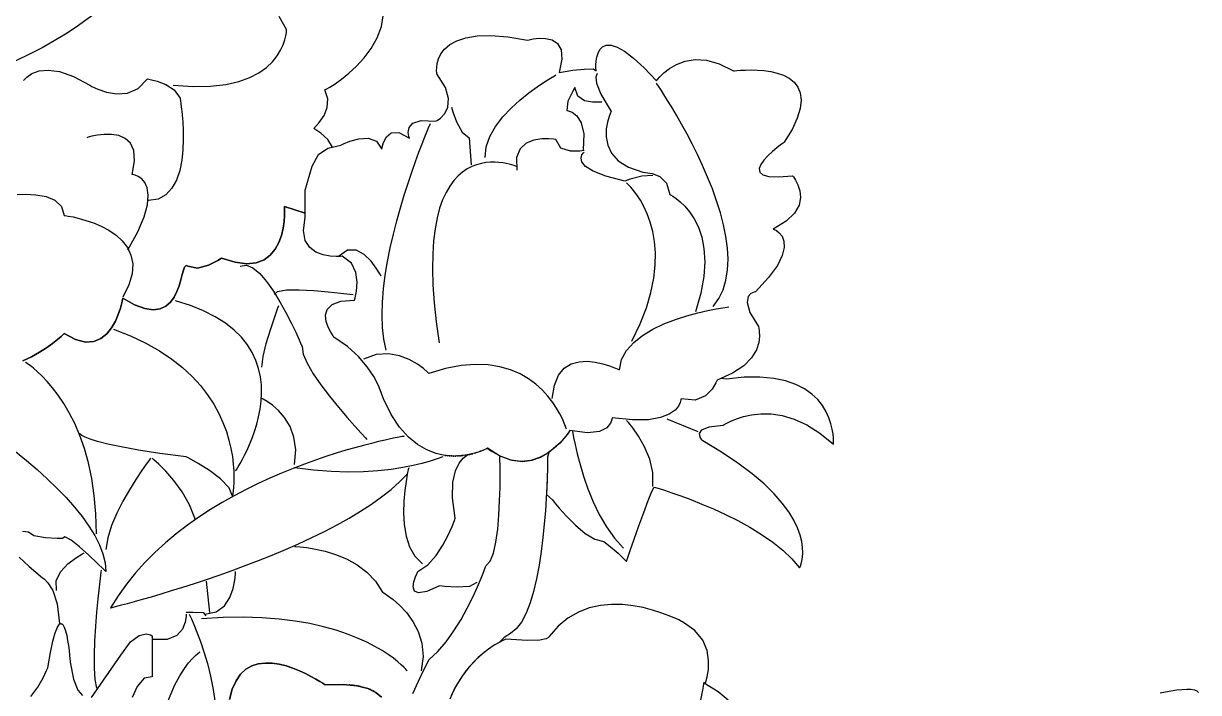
# Model space of a CAD drawing. Extents: x 61 to 149, y 52 to 245.
# Drawn here: x 104.93 to 125.5, y 141.55 to 153.26 of the extents above; entities that cross this region are included whole.
import ezdxf

# ---------------------------------------------------------------- set-up
doc = ezdxf.new("R2010")
doc.units = 0

msp = doc.modelspace()

# ---------------------------------------------------------------- linework, layer by layer
at = {"color": 250, "linetype": 'Continuous'}
for points in [[(106.9066, 154.0565), (106.896844, 154.046489), (106.86799, 154.017622), (106.82066, 153.971651), (106.755477, 153.910327), (106.673062, 153.835403), (106.574038, 153.748628), (106.459026, 153.651756), (106.328648, 153.546536), (106.183527, 153.434721), (106.024285, 153.318061), (105.851543, 153.198309), (105.665924, 153.077216), (105.468049, 152.956533), (105.258541, 152.838011), (105.038021, 152.723402), (104.807113, 152.614458), (104.566436, 152.512929), (104.316615, 152.420568), (104.058271, 152.339125), (103.792025, 152.270352), (103.5185, 152.216)], [(104.9192, 147.357588), (105.069704, 147.428378), (105.207901, 147.505919), (105.3314, 147.585222), (105.437809, 147.661295), (105.524736, 147.72915), (105.589788, 147.783796), (105.630573, 147.820242), (105.6447, 147.8335), (105.842526, 147.727853), (106.014193, 147.684688), (106.161408, 147.693848), (106.285878, 147.745174), (106.38931, 147.828507), (106.473413, 147.933687), (106.539892, 148.050558), (106.590456, 148.168959), (106.626811, 148.278733), (106.650665, 148.36972), (106.663726, 148.431762), (106.6677, 148.4547), (106.875407, 148.33791), (107.051881, 148.271705), (107.19999, 148.249495), (107.322602, 148.26469), (107.422585, 148.3107), (107.502807, 148.380934), (107.566136, 148.468801), (107.615441, 148.567711), (107.653589, 148.671074), (107.683448, 148.7723), (107.707887, 148.864798), (107.729774, 148.941977), (107.751976, 148.997247), (107.777362, 149.024018), (107.8088, 149.0157), (107.975691, 148.978475), (108.170275, 149.033275), (108.331672, 149.114363), (108.399, 149.156), (108.636798, 149.08029), (108.837901, 149.054528), (109.005363, 149.071616), (109.142238, 149.124457), (109.251581, 149.205951), (109.336446, 149.309003), (109.399887, 149.426513), (109.44496, 149.551383), (109.474719, 149.676517), (109.492217, 149.794815), (109.50051, 149.89918), (109.502652, 149.982515), (109.501697, 150.037721), (109.5007, 150.0577), (109.8612, 149.9409), (109.8612, 150.3439), (109.9874, 150.7664), (110.0956, 150.9684), (110.2579, 151.0787), (110.3385, 151.0978), (110.258341, 151.228456), (110.134759, 151.343644), (110.0138, 151.4239), (110.108866, 151.527261), (110.192037, 151.65237), (110.247195, 151.79357), (110.258222, 151.945199), (110.209, 152.1016), (110.231296, 152.113605), (110.292663, 152.149217), (110.384817, 152.207828), (110.499474, 152.288833), (110.62835, 152.391626), (110.763162, 152.5156), (110.895627, 152.660149), (111.017459, 152.824667), (111.120377, 153.008547), (111.196095, 153.211183), (111.236331, 153.43197)], [(107.5526, 152.1808), (107.901817, 152.158445), (108.207442, 152.164638), (108.472382, 152.195639), (108.699542, 152.247706), (108.891829, 152.317101), (109.052149, 152.400084), (109.183408, 152.492913), (109.288513, 152.59185), (109.370368, 152.693154), (109.43188, 152.793085), (109.475956, 152.887903), (109.505502, 152.973869), (109.523423, 153.047241), (109.532625, 153.10428), (109.536016, 153.141247), (109.5365, 153.1544), (109.408889, 153.384957)], [(110.4854, 151.1328), (110.530482, 151.154571), (110.645693, 151.200837), (110.800975, 151.243025), (110.966274, 151.252563), (111.111534, 151.200879), (111.2067, 151.0594), (111.212266, 151.096015), (111.235196, 151.180922), (111.284837, 151.276713), (111.370537, 151.345978), (111.501642, 151.35131), (111.6875, 151.2553), (111.677935, 151.283869), (111.667044, 151.353248), (111.681538, 151.43895), (111.748122, 151.516485), (111.893507, 151.561365), (112.1444, 151.5491), (112.170961, 151.563094), (112.233263, 151.607073), (112.305235, 151.684037), (112.360806, 151.796983), (112.373904, 151.94891), (112.318459, 152.142817), (112.1684, 152.3817), (112.166586, 152.395487), (112.164194, 152.43353), (112.165797, 152.490848), (112.17597, 152.562463), (112.199285, 152.643394), (112.240316, 152.728662), (112.303637, 152.813287), (112.393823, 152.892291), (112.515445, 152.960694), (112.673079, 153.013515), (112.871298, 153.045776), (113.114675, 153.052497), (113.407785, 153.028698), (113.7552, 152.9694), (113.782869, 152.97669), (113.855455, 152.991438), (113.957326, 153.002963), (114.072852, 153.000581), (114.1864, 152.973611), (114.282341, 152.91137), (114.345042, 152.803176), (114.358872, 152.638347), (114.3082, 152.4062), (114.380324, 152.418146), (114.550536, 152.443019), (114.749596, 152.464369), (114.908264, 152.465746), (114.9573, 152.4307), (114.956118, 152.444667), (114.954251, 152.482358), (114.954223, 152.537463), (114.958554, 152.603669), (114.969767, 152.674663), (114.990382, 152.744134), (115.022921, 152.805769), (115.069906, 152.853255), (115.133858, 152.880282), (115.2173, 152.880537), (115.322752, 152.847707), (115.452737, 152.775481), (115.609775, 152.657546), (115.796389, 152.487589), (116.0151, 152.2593), (116.029431, 152.278644), (116.072038, 152.328841), (116.142343, 152.398137), (116.239769, 152.474778), (116.363738, 152.547013), (116.513671, 152.603086), (116.688992, 152.631244), (116.889122, 152.619735), (117.113484, 152.556805), (117.3615, 152.4307), (117.376583, 152.432638), (117.419026, 152.437253), (117.484625, 152.442745), (117.569172, 152.447316), (117.668462, 152.449165), (117.778288, 152.446495), (117.894444, 152.437505), (118.012724, 152.420396), (118.128922, 152.39337), (118.238831, 152.354626), (118.338245, 152.302367), (118.422958, 152.234792), (118.488764, 152.150102), (118.531456, 152.046498), (118.546829, 151.922182), (118.530676, 151.775353), (118.478791, 151.604212), (118.386968, 151.406961), (118.251, 151.1818), (118.233338, 151.169495), (118.186523, 151.135524), (118.119813, 151.084299), (118.042468, 151.020234), (117.963744, 150.947743), (117.892899, 150.87124), (117.839193, 150.795137), (117.811882, 150.723849), (117.820225, 150.661789), (117.873481, 150.61337), (117.980906, 150.583007), (118.15176, 150.575112), (118.3953, 150.5941), (118.41067, 150.575089), (118.447019, 150.521816), (118.4897, 150.439926), (118.52407, 150.33506), (118.535485, 150.212862), (118.5093, 150.078974), (118.43087, 149.939039), (118.285552, 149.7987), (118.0587, 149.6636), (118.074617, 149.657209), (118.113906, 149.635978), (118.16387, 149.596824), (118.211817, 149.536659), (118.24505, 149.4524), (118.250875, 149.340961), (118.216598, 149.199256), (118.129522, 149.024202), (117.976955, 148.812711), (117.7462, 148.5617), (117.721143, 148.557638), (117.667141, 148.535237), (117.61595, 148.479175), (117.599326, 148.37413), (117.649024, 148.204779), (117.7968, 147.9558), (117.802938, 147.934558), (117.81383, 147.875669), (117.818193, 147.786393), (117.804743, 147.673985), (117.762198, 147.545704), (117.679274, 147.408807), (117.544689, 147.270553), (117.347158, 147.138198), (117.0754, 147.019), (117.05477, 146.970505), (116.988261, 146.860286), (116.868947, 146.741246), (116.689902, 146.666283), (116.4442, 146.6883), (116.442542, 146.670915), (116.430939, 146.625411), (116.399444, 146.561767), (116.338113, 146.489959), (116.236998, 146.419967), (116.086156, 146.361767), (115.875639, 146.325337), (115.595502, 146.320656), (115.2358, 146.3577), (115.232376, 146.329887), (115.208411, 146.2638), (115.143362, 146.185462), (115.016689, 146.1209), (114.807849, 146.096137), (114.4963, 146.1372), (114.484444, 146.118426), (114.449544, 146.068143), (114.392602, 145.995408), (114.314619, 145.909278), (114.216597, 145.81881), (114.099538, 145.733063), (113.964443, 145.661092), (113.812315, 145.611956), (113.644155, 145.594711), (113.460964, 145.618415), (113.263746, 145.692126), (113.0535, 145.8249), (113.038372, 145.817155), (112.994996, 145.79723), (112.926386, 145.770089), (112.835557, 145.740694), (112.725522, 145.714011), (112.599295, 145.695002), (112.45989, 145.688632), (112.310321, 145.699864), (112.153601, 145.733662), (111.992744, 145.794989), (111.830765, 145.88881), (111.670678, 146.020087), (111.515495, 146.193786), (111.368231, 146.414869), (111.2319, 146.6883), (111.223552, 146.718295), (111.195548, 146.800817), (111.143449, 146.924671), (111.062812, 147.078663), (110.9492, 147.251596), (110.79817, 147.432277), (110.605284, 147.60951), (110.3661, 147.7721), (110.349973, 147.794753), (110.311882, 147.855355), (110.267263, 147.94287), (110.231553, 148.046262), (110.220188, 148.154494), (110.248604, 148.25653), (110.332237, 148.341333), (110.486524, 148.397869), (110.7269, 148.4151), (110.739675, 148.459491), (110.76297, 148.574296), (110.774238, 148.731963), (110.75093, 148.904937), (110.6705, 149.065667), (110.5104, 149.1866), (110.481605, 149.183901), (110.40561, 149.18135), (110.298, 149.187263), (110.17436, 149.209959), (110.050277, 149.257756), (109.941333, 149.33897), (109.863116, 149.461921), (109.83121, 149.634925), (109.8612, 149.8663), (109.8612, 150.3439), (109.9874, 150.7664), (110.0956, 150.9684), (110.2579, 151.0787), (110.4854, 151.1328)], [(104.927741, 152.264608), (104.988189, 152.325052), (105.078474, 152.385041), (105.20186, 152.430366), (105.361611, 152.446815), (105.560992, 152.420177), (105.803267, 152.336243), (106.0917, 152.1808), (106.129663, 152.159915), (106.231986, 152.112682), (106.381316, 152.062236), (106.560304, 152.031711), (106.751598, 152.04424), (106.937847, 152.122959), (107.1017, 152.291), (107.149546, 152.283437), (107.268033, 152.254959), (107.419588, 152.196888), (107.566633, 152.100541), (107.671596, 151.957238), (107.6969, 151.7583), (107.700478, 151.731386), (107.708881, 151.656464), (107.718613, 151.542262), (107.726176, 151.397509), (107.728074, 151.230934), (107.72081, 151.051266), (107.700888, 150.867234), (107.66481, 150.687566), (107.609079, 150.520991), (107.5302, 150.376238), (107.424675, 150.262036), (107.289007, 150.187114), (107.1197, 150.1602)], [(113.0143, 150.9136), (113.03214, 151.10085), (113.095171, 151.283292), (113.194483, 151.458739), (113.321167, 151.625004), (113.466313, 151.779899), (113.621013, 151.921237), (113.776356, 152.046832), (113.923433, 152.154496), (114.053336, 152.242042), (114.157154, 152.307283), (114.225979, 152.348031), (114.2509, 152.3621)], [(114.9833, 152.3829), (114.969585, 152.37232), (114.95153, 152.324708), (114.963774, 152.216256), (115.040951, 152.023156), (115.2177, 151.7216), (115.20706, 151.698214), (115.182352, 151.633713), (115.154399, 151.536585), (115.13402, 151.415318), (115.132038, 151.2784), (115.159272, 151.134318), (115.226545, 150.991559), (115.344676, 150.858611), (115.524488, 150.743962), (115.7768, 150.6561), (115.823838, 150.654781), (115.936675, 150.636714), (116.072893, 150.580738), (116.190074, 150.465687), (116.2458, 150.2704), (116.260062, 150.263122), (116.299168, 150.240299), (116.357596, 150.200443), (116.429827, 150.14207), (116.510339, 150.063694), (116.593612, 149.963828), (116.674125, 149.840988), (116.746357, 149.693686), (116.804789, 149.520439), (116.843898, 149.319759), (116.858164, 149.090161), (116.842067, 148.830159), (116.790086, 148.538267), (116.6967, 148.213)], [(115.0554, 151.8869), (115.006634, 151.881902), (114.890347, 151.882193), (114.751553, 151.910703), (114.635266, 151.990362), (114.5865, 152.1441), (114.541067, 152.067889), (114.463567, 151.901878), (114.4422, 151.74), (114.469835, 151.73549), (114.537044, 151.710056), (114.620287, 151.645838), (114.696022, 151.524978), (114.740707, 151.329618), (114.7308, 151.0419)], [(117.0033, 148.3048), (117.10438, 148.444975), (117.179447, 148.599816), (117.230364, 148.767586), (117.258993, 148.946551), (117.267198, 149.134976), (117.256841, 149.331125), (117.229787, 149.533263), (117.187897, 149.739654), (117.133035, 149.948563), (117.067065, 150.158256), (116.991848, 150.366996), (116.909249, 150.573049), (116.821129, 150.774679), (116.729353, 150.97015), (116.635783, 151.157728), (116.542283, 151.335677), (116.450714, 151.502262), (116.362942, 151.655748), (116.280827, 151.794399), (116.206234, 151.91648), (116.141026, 152.020256), (116.087066, 152.103991), (116.046216, 152.16595), (116.020339, 152.204398), (116.0113, 152.2176)], [(112.4269, 151.7953), (112.449127, 151.716089), (112.511938, 151.539463), (112.60953, 151.35693), (112.7361, 151.26), (112.767, 150.7877)], [(111.283, 147.5444), (111.241549, 147.736467), (111.21738, 147.941968), (111.208994, 148.158719), (111.214894, 148.384539), (111.23358, 148.617245), (111.263555, 148.854655), (111.303321, 149.094585), (111.351379, 149.334853), (111.406231, 149.573277), (111.466379, 149.807675), (111.530325, 150.035862), (111.596571, 150.255658), (111.663617, 150.46488), (111.729968, 150.661344), (111.794123, 150.842869), (111.854585, 151.007272), (111.909855, 151.15237), (111.958436, 151.275981), (111.998829, 151.375921), (112.029536, 151.45001), (112.049059, 151.496064), (112.0559, 151.5119)], [(106.759, 149.2968), (106.931418, 149.613292), (107.041885, 149.874882), (107.099995, 150.086786), (107.115341, 150.254223), (107.097516, 150.382409), (107.056114, 150.47656), (107.000727, 150.541894), (106.940949, 150.583629), (106.886373, 150.60698), (106.846592, 150.617164), (106.8312, 150.6194), (106.873686, 150.857967), (106.860806, 151.037657), (106.803374, 151.166087), (106.712202, 151.250877), (106.598105, 151.299644), (106.471894, 151.320007), (106.344383, 151.319584), (106.226385, 151.305994), (106.128713, 151.286854), (106.06218, 151.269783), (106.0376, 151.2624)], [(114.7456, 151.0396), (114.672663, 151.029263), (114.509875, 151.027775), (114.341275, 151.079425), (114.2509, 151.2285), (114.216603, 151.23391), (114.127239, 151.24227), (114.003096, 151.241773), (113.864462, 151.220612), (113.731628, 151.166981), (113.62488, 151.069073), (113.564508, 150.915082), (113.5708, 150.6932)], [(113.5708, 150.7562), (113.564777, 150.758665), (113.547322, 150.765303), (113.519357, 150.774979), (113.481802, 150.786557), (113.435581, 150.798903), (113.381614, 150.81088), (113.320822, 150.821355), (113.254128, 150.829192), (113.182453, 150.833255), (113.106718, 150.83241), (113.027844, 150.82552), (112.946754, 150.811452), (112.864369, 150.789069), (112.78161, 150.757237), (112.699399, 150.71482), (112.618658, 150.660683), (112.540308, 150.593691), (112.465269, 150.512709), (112.394465, 150.416601), (112.328817, 150.304233), (112.269245, 150.174468), (112.216672, 150.026172), (112.172019, 149.85821), (112.136208, 149.669447), (112.11016, 149.458746), (112.094796, 149.224974), (112.091038, 148.966995), (112.099809, 148.683673), (112.122028, 148.373873), (112.158618, 148.03646), (112.2105, 147.6703)], [(115.9513, 150.5987), (115.754359, 150.588226), (115.550574, 150.535774), (115.4567, 150.5043), (115.124336, 150.589227), (114.902116, 150.676), (114.76975, 150.760561), (114.70695, 150.83885), (114.693425, 150.906808), (114.708884, 150.960375), (114.733039, 150.995492), (114.7456, 151.0081)], [(115.5803, 147.7018), (115.726545, 148.002692), (115.837677, 148.286125), (115.91694, 148.552129), (115.967578, 148.800737), (115.992835, 149.031982), (115.995956, 149.245896), (115.980183, 149.442512), (115.948763, 149.62186), (115.904938, 149.783975), (115.851952, 149.928888), (115.793051, 150.056631), (115.731478, 150.167237), (115.670477, 150.260738), (115.613292, 150.337167), (115.563168, 150.396555), (115.523349, 150.438935), (115.497078, 150.464339), (115.4876, 150.4728)], [(104.816541, 150.267219), (104.970302, 150.272355), (105.1471, 150.2635), (105.324742, 150.231395), (105.481034, 150.166781), (105.593785, 150.060402), (105.6408, 149.903), (105.660272, 149.900229), (105.714565, 149.891162), (105.797497, 149.874668), (105.902886, 149.849619), (106.024549, 149.814882), (106.156305, 149.769329), (106.29197, 149.711828), (106.425363, 149.64125), (106.5503, 149.556464), (106.6606, 149.45634), (106.75008, 149.339747), (106.812558, 149.205556), (106.841851, 149.052636), (106.831778, 148.879857), (106.776155, 148.686088), (106.6688, 148.4702)], [(111.748189, 141.533413), (111.846111, 141.74781), (111.935985, 141.936172), (112.001713, 142.070052), (112.0272, 142.121), (112.184696, 142.265136), (112.331824, 142.436228), (112.467609, 142.625705), (112.591074, 142.824995), (112.701244, 143.025524), (112.797142, 143.218721), (112.877792, 143.396015), (112.942219, 143.548831), (112.989447, 143.668599), (113.018499, 143.746746), (113.0284, 143.7747), (113.101174, 143.850076), (113.158332, 143.990799), (113.201706, 144.181588), (113.233124, 144.407161), (113.254417, 144.652236), (113.267413, 144.901534), (113.273944, 145.139772), (113.275838, 145.351668), (113.274926, 145.521943), (113.273036, 145.635314), (113.272, 145.6765), (113.2811, 145.6839), (113.169138, 145.7451), (113.0535, 145.8249), (113.038372, 145.817155), (112.994996, 145.79723), (112.926386, 145.770089), (112.835557, 145.740694), (112.725522, 145.714011), (112.599295, 145.695002), (112.45989, 145.688632), (112.310321, 145.699864), (112.153601, 145.733662), (111.992744, 145.794989), (111.830765, 145.88881), (111.670678, 146.020087), (111.515495, 146.193786), (111.368231, 146.414869), (111.2319, 146.6883), (111.223552, 146.718295), (111.195548, 146.800817), (111.143449, 146.924671), (111.062812, 147.078663), (110.9492, 147.251596), (110.79817, 147.432277), (110.605284, 147.60951), (110.3661, 147.7721), (110.349973, 147.794753), (110.311882, 147.855355), (110.267263, 147.94287), (110.231553, 148.046262), (110.220188, 148.154494), (110.248604, 148.25653), (110.332237, 148.341333), (110.486524, 148.397869), (110.7269, 148.4151), (110.739675, 148.459491), (110.76297, 148.574296), (110.774238, 148.731963), (110.75093, 148.904937), (110.6705, 149.065667), (110.5104, 149.1866), (110.481605, 149.183901), (110.40561, 149.18135), (110.298, 149.187263), (110.17436, 149.209959), (110.050277, 149.257756), (109.941333, 149.33897), (109.863116, 149.461921), (109.83121, 149.634925), (109.8612, 149.8663), (109.8612, 149.9409), (109.5007, 150.0577), (109.501697, 150.037721), (109.502652, 149.982515), (109.50051, 149.89918), (109.492217, 149.794815), (109.474719, 149.676517), (109.44496, 149.551383), (109.399888, 149.426513), (109.336446, 149.309003), (109.251581, 149.205951), (109.142238, 149.124457), (109.005363, 149.071616), (108.837901, 149.054528), (108.636798, 149.08029), (108.399, 149.156), (108.331672, 149.114363), (108.170275, 149.033275), (107.975691, 148.978475), (107.8088, 149.0157), (107.777362, 149.024018), (107.751976, 148.997247), (107.729774, 148.941977), (107.707887, 148.864798), (107.683448, 148.7723), (107.653589, 148.671074), (107.615441, 148.567711), (107.566136, 148.468801), (107.502807, 148.380934), (107.422585, 148.3107), (107.322602, 148.26469), (107.19999, 148.249495), (107.051881, 148.271705), (106.875407, 148.33791), (106.6677, 148.4547), (106.663726, 148.431762), (106.650665, 148.36972), (106.626811, 148.278733), (106.590456, 148.168959), (106.539892, 148.050558), (106.473412, 147.933687), (106.38931, 147.828507), (106.285878, 147.745174), (106.161408, 147.693848), (106.014193, 147.684688), (105.842526, 147.727853), (105.6447, 147.8335), (105.630573, 147.820242), (105.589788, 147.783796), (105.524736, 147.72915), (105.437809, 147.661295), (105.3314, 147.585222), (105.207901, 147.505919), (105.069704, 147.428378), (104.9192, 147.357587)], [(111.1903, 148.8354), (111.168667, 148.876067), (111.108096, 148.975669), (111.015076, 149.100606), (110.896096, 149.217278), (110.757647, 149.292084), (110.606218, 149.291424), (110.4483, 149.1817)], [(108.7257, 149.0116), (108.832264, 149.030262), (108.946815, 148.984037), (109.066064, 148.884983), (109.186722, 148.745159), (109.305501, 148.576625), (109.419113, 148.391437), (109.524268, 148.201657), (109.617678, 148.019341), (109.696055, 147.856548), (109.75611, 147.725338), (109.794554, 147.637769), (109.8081, 147.6059), (109.828487, 147.474849), (109.897299, 147.313233), (110.003924, 147.130122), (110.13775, 146.934586), (110.288164, 146.735695), (110.444553, 146.542518), (110.596306, 146.364126), (110.73281, 146.209588), (110.843452, 146.087975), (110.917619, 146.008355), (110.9447, 145.9798)], [(109.321, 148.5155), (109.380301, 148.570883), (109.536641, 148.59688), (109.757672, 148.600271), (110.01105, 148.587838), (110.264428, 148.566362), (110.485459, 148.542627), (110.641799, 148.523412), (110.7011, 148.5155)], [(108.6445, 145.4285), (108.650144, 145.436975), (108.666039, 145.461707), (108.690632, 145.501657), (108.722371, 145.555785), (108.759701, 145.62305), (108.801069, 145.702415), (108.844923, 145.792839), (108.889709, 145.893283), (108.933874, 146.002706), (108.975864, 146.12007), (109.014126, 146.244334), (109.047107, 146.37446), (109.073254, 146.509408), (109.091012, 146.648138), (109.09883, 146.78961), (109.095154, 146.932785), (109.07843, 147.076623), (109.047106, 147.220085), (108.999628, 147.362131), (108.934442, 147.501722), (108.849995, 147.637817), (108.744735, 147.769378), (108.617108, 147.895365), (108.46556, 148.014738), (108.288539, 148.126457), (108.08449, 148.229484), (107.851862, 148.322778), (107.5891, 148.4053)], [(109.1045, 147.2476), (109.126552, 147.432507), (109.181681, 147.661059), (109.25335, 147.8988), (109.325019, 148.111274), (109.380148, 148.264026), (109.4022, 148.3226)], [(114.1891, 146.6942), (114.225198, 146.929013), (114.297581, 147.103255), (114.398734, 147.224578), (114.521144, 147.300637), (114.657296, 147.339085), (114.799675, 147.347575), (114.940766, 147.333761), (115.073056, 147.305296), (115.189028, 147.269834), (115.281169, 147.235029), (115.341965, 147.208533), (115.3639, 147.198), (115.40326, 147.376974), (115.489537, 147.536669), (115.614754, 147.678048), (115.770933, 147.802075), (115.950098, 147.909715), (116.144271, 148.001931), (116.345475, 148.079688), (116.545733, 148.143949), (116.737068, 148.195679), (116.911503, 148.235841), (117.061061, 148.2654), (117.177765, 148.285321), (117.253637, 148.296566), (117.2807, 148.3001)], [(106.5066, 147.9091), (106.80297, 147.793052), (107.070611, 147.666334), (107.310954, 147.530332), (107.525435, 147.386435), (107.715484, 147.236031), (107.882536, 147.080506), (108.028023, 146.92125), (108.153378, 146.759648), (108.260034, 146.59709), (108.349424, 146.434962), (108.422981, 146.274653), (108.482137, 146.11755), (108.528327, 145.965041), (108.562982, 145.818513), (108.587537, 145.679354), (108.603422, 145.548952), (108.612073, 145.428694), (108.61492, 145.319969), (108.613399, 145.224163), (108.60894, 145.142665), (108.602978, 145.076862), (108.596946, 145.028141), (108.592275, 144.997892), (108.5904, 144.9875), (108.530259, 145.134231), (108.379907, 145.288619), (108.18445, 145.43535), (107.988993, 145.559115), (107.838641, 145.644602), (107.7785, 145.6765), (107.320241, 145.73583), (106.94384, 145.793051), (106.641246, 145.847415), (106.404407, 145.898178), (106.225271, 145.944594), (106.095785, 145.985915), (106.007899, 146.021396), (105.953559, 146.050291), (105.924714, 146.071854), (105.913311, 146.085339), (105.9113, 146.09)], [(106.2089, 144.326), (106.198918, 144.674284), (106.170425, 144.997203), (106.125599, 145.295505), (106.066616, 145.569937), (105.995656, 145.821246), (105.914896, 146.05018), (105.826513, 146.257486), (105.732686, 146.443913), (105.635591, 146.610207), (105.537409, 146.757115), (105.440314, 146.885387), (105.346487, 146.995768), (105.258104, 147.089006), (105.177344, 147.165849), (105.106384, 147.227045), (105.047401, 147.27334), (105.002575, 147.305483), (104.974082, 147.32422), (104.9641, 147.3303)], [(114.4364, 146.1588), (114.432398, 146.171834), (114.419796, 146.208641), (114.397702, 146.265777), (114.365224, 146.3398), (114.321469, 146.427265), (114.265545, 146.524729), (114.196558, 146.62875), (114.113617, 146.735883), (114.015828, 146.842686), (113.9023, 146.945715), (113.77214, 147.041527), (113.624455, 147.126678), (113.458353, 147.197725), (113.272942, 147.251225), (113.067328, 147.283734), (112.840619, 147.29181), (112.591924, 147.272008), (112.320348, 147.220886), (112.025, 147.135), (112.001208, 147.15874), (111.933214, 147.218642), (111.826091, 147.297733), (111.684913, 147.379038), (111.514751, 147.445581), (111.32068, 147.480389), (111.107772, 147.466487), (110.8811, 147.3869)], [(114.1921, 144.9213), (114.223937, 144.880791), (114.310459, 144.776319), (114.438186, 144.633471), (114.593635, 144.477829), (114.763324, 144.334981), (114.933773, 144.230509), (115.0915, 144.19), (115.17433, 144.128096), (115.345337, 143.988637), (115.4883, 143.841), (115.506264, 143.894029), (115.554239, 144.034461), (115.623347, 144.234309), (115.704713, 144.465588), (115.789457, 144.700312), (115.868705, 144.910495), (115.933578, 145.068153), (115.9752, 145.1453), (115.996825, 145.1389), (116.058581, 145.119934), (116.155792, 145.08875), (116.283783, 145.0457), (116.437876, 144.991133), (116.613397, 144.925398), (116.805667, 144.848845), (117.010012, 144.761825), (117.221756, 144.664687), (117.436221, 144.55778), (117.648731, 144.441456), (117.854611, 144.316062), (118.049184, 144.18195), (118.227774, 144.03947), (118.385705, 143.888969), (118.5183, 143.7308), (118.522312, 143.738644), (118.532413, 143.761802), (118.5457, 143.799711), (118.55927, 143.851808), (118.570221, 143.917532), (118.575649, 143.99632), (118.572652, 144.08761), (118.558327, 144.190839), (118.529772, 144.305444), (118.484082, 144.430864), (118.418356, 144.566536), (118.329691, 144.711898), (118.215184, 144.866387), (118.071932, 145.029441), (117.897032, 145.200497), (117.687582, 145.378994), (117.440678, 145.564368), (117.153419, 145.756057), (116.8229, 145.9535), (116.805785, 145.972637), (116.776148, 146.020863), (116.76655, 146.0844), (116.809552, 146.14947), (116.937715, 146.202296), (117.1836, 146.2291), (117.19896, 146.239183), (117.243727, 146.265417), (117.315931, 146.301784), (117.413599, 146.342263), (117.534763, 146.380835), (117.677451, 146.411481), (117.839691, 146.42818), (118.019515, 146.424913), (118.214951, 146.395661), (118.424028, 146.334403), (118.644776, 146.23512), (118.875223, 146.091792), (119.1134, 145.8984), (119.114025, 145.910965), (119.114389, 145.94653), (119.11223, 146.001902), (119.105284, 146.073886), (119.091286, 146.159288), (119.067974, 146.254915), (119.033084, 146.357572), (118.984351, 146.464065), (118.919513, 146.5712), (118.836305, 146.675783), (118.732464, 146.774621), (118.605726, 146.864519), (118.453828, 146.942282), (118.274505, 147.004718), (118.065495, 147.048631), (117.824533, 147.070829), (117.549356, 147.068117), (117.2377, 147.0373), (117.1414, 147.0435), (117.0754, 147.019), (117.05477, 146.970505), (116.988261, 146.860286), (116.868947, 146.741246), (116.689902, 146.666283), (116.4442, 146.6883), (116.442542, 146.670915), (116.430939, 146.625411), (116.399444, 146.561767), (116.338113, 146.489959), (116.236998, 146.419967), (116.086156, 146.361767), (115.875639, 146.325337), (115.595502, 146.320656), (115.2358, 146.3577), (115.232376, 146.329887), (115.208411, 146.2638), (115.143362, 146.185462), (115.016689, 146.1209), (114.807849, 146.096137), (114.4963, 146.1372), (114.452885, 146.072722), (114.327381, 145.922444), (114.1269, 145.7511), (114.1055, 145.671), (114.10518, 145.622269), (114.102938, 145.4862), (114.096852, 145.277981), (114.085, 145.0128), (114.1921, 144.9213)], [(109.6728, 145.5387), (109.696083, 145.796186), (109.666575, 146.018284), (109.597641, 146.206356), (109.502645, 146.36176), (109.394952, 146.485858), (109.287926, 146.580011), (109.194932, 146.645579), (109.129336, 146.683921), (109.1045, 146.6964)], [(115.9511, 145.1529), (115.951181, 145.39927), (115.895395, 145.635515), (115.804101, 145.85151), (115.697656, 146.037131), (115.596419, 146.182253), (115.520748, 146.276751), (115.491, 146.3105)], [(116.1946, 146.338), (116.7359, 146.1176)], [(114.5439, 146.1176), (114.548551, 146.089575), (114.563069, 146.010539), (114.588298, 145.888053), (114.625085, 145.729678), (114.674275, 145.542973), (114.736713, 145.3355), (114.813244, 145.114818), (114.904715, 144.888489), (115.01197, 144.664072), (115.135856, 144.449128), (115.277217, 144.251217), (115.4369, 144.0779)], [(111.5942, 146.0349), (111.584081, 146.033196), (111.554398, 146.027954), (111.506163, 146.018975), (111.440389, 146.006061), (111.358088, 145.989015), (111.260271, 145.967638), (111.147951, 145.941733), (111.022139, 145.911102), (110.883848, 145.875547), (110.734091, 145.834871), (110.573878, 145.788874), (110.404222, 145.73736), (110.226135, 145.680131), (110.04063, 145.616988), (109.848717, 145.547734), (109.65141, 145.472172), (109.449721, 145.390102), (109.24466, 145.301328), (109.037242, 145.205651), (108.828477, 145.102873), (108.619377, 144.992798), (108.410956, 144.875226), (108.204224, 144.74996), (108.000194, 144.616802), (107.799878, 144.475555), (107.604288, 144.32602), (107.414436, 144.167999), (107.231334, 144.001295), (107.055994, 143.82571), (106.889429, 143.641046), (106.73265, 143.447105), (106.58667, 143.243689), (106.4525, 143.0306), (106.465423, 143.033795), (106.503207, 143.043299), (106.564373, 143.05899), (106.64744, 143.080744), (106.75093, 143.108439), (106.873362, 143.141953), (107.013259, 143.181163), (107.16914, 143.225946), (107.339526, 143.276181), (107.522937, 143.331744), (107.717895, 143.392514), (107.922919, 143.458366), (108.136531, 143.52918), (108.357251, 143.604832), (108.5836, 143.6852), (108.814098, 143.770161), (109.047266, 143.859593), (109.281625, 143.953374), (109.515695, 144.05138), (109.747996, 144.153489), (109.97705, 144.259579), (110.201378, 144.369527), (110.419498, 144.48321), (110.629934, 144.600507), (110.831204, 144.721294), (111.021829, 144.84545), (111.200331, 144.97285), (111.36523, 145.103374), (111.515046, 145.236898), (111.6483, 145.3733)], [(104.792762, 145.765376), (104.982174, 145.610199), (105.166993, 145.451489), (105.345381, 145.289918), (105.515499, 145.126156), (105.675512, 144.960875), (105.823581, 144.794747), (105.95787, 144.628442), (106.07654, 144.462632), (106.177753, 144.297989), (106.259674, 144.135182), (106.320463, 143.974884), (106.358285, 143.817767), (106.3713, 143.6645), (106.329328, 143.70669), (106.221085, 143.813008), (106.07308, 143.953077), (105.91182, 144.096519), (105.763815, 144.212955), (105.655572, 144.272008), (105.6136, 144.2433), (105.520569, 144.245023), (105.3159, 144.257088), (105.111231, 144.289833), (105.0182, 144.3536), (105.004059, 144.356443), (104.966369, 144.362841), (104.912231, 144.3696)], [(112.2707, 145.6765), (112.255522, 145.670163), (112.21058, 145.6528), (112.136761, 145.626881), (112.034953, 145.594876), (111.906044, 145.559255), (111.750922, 145.52249), (111.570475, 145.48705), (111.36559, 145.455406), (111.137155, 145.430029), (110.886057, 145.413388), (110.613185, 145.407954), (110.319427, 145.416198), (110.005669, 145.44059), (109.6728, 145.4836)], [(111.748189, 141.533413), (111.846111, 141.74781), (111.935985, 141.936172), (112.001713, 142.070052), (112.0272, 142.121), (112.184696, 142.265136), (112.331824, 142.436228), (112.467609, 142.625705), (112.591074, 142.824995), (112.701244, 143.025524), (112.797142, 143.218721), (112.877792, 143.396015), (112.942219, 143.548831), (112.989447, 143.668599), (113.018499, 143.746746), (113.0284, 143.7747), (113.101174, 143.850076), (113.158332, 143.990799), (113.201706, 144.181588), (113.233124, 144.407161), (113.254417, 144.652236), (113.267413, 144.901534), (113.273944, 145.139772), (113.275838, 145.351668), (113.274926, 145.521943), (113.273036, 145.635314), (113.272, 145.6765), (113.281, 145.6838), (113.482215, 145.61351), (113.668498, 145.594931), (113.838762, 145.618237), (113.991925, 145.673602), (114.1269, 145.7512), (114.1055, 145.671)], [(112.8661, 143.4716), (112.741792, 143.404798), (112.521063, 143.392288), (112.310477, 143.405633), (112.2166, 143.4164), (111.990528, 143.316294), (111.849133, 143.292406), (111.775605, 143.325359), (111.753137, 143.395775), (111.764921, 143.484275), (111.794148, 143.571481), (111.824011, 143.638016), (111.8377, 143.6645), (112.010016, 143.785838), (112.155822, 143.946709), (112.275118, 144.125901), (112.367904, 144.302199), (112.43418, 144.454391), (112.473945, 144.561262), (112.4872, 144.6016), (112.439557, 144.957735), (112.447293, 145.229982), (112.492897, 145.428947), (112.558852, 145.565235), (112.627648, 145.649453), (112.681768, 145.692206), (112.7037, 145.7041)], [(112.3078, 145.7003), (112.3231, 145.6982), (112.3078, 145.7003), (112.3077, 145.7003)], [(112.3446, 145.6956), (112.3591, 145.6941), (112.3446, 145.6956)], [(112.3791, 145.6924), (112.3944, 145.6913), (112.3791, 145.6924)], [(114.1055, 145.671), (114.105389, 145.64656), (114.104609, 145.576751), (114.102493, 145.466833), (114.098372, 145.322072), (114.091579, 145.147728), (114.081444, 144.949067), (114.067301, 144.731349), (114.048479, 144.49984), (114.024313, 144.2598), (113.994132, 144.016494), (113.957269, 143.775184), (113.913056, 143.541133), (113.860824, 143.319605), (113.799905, 143.115862), (113.729632, 142.935167), (113.649335, 142.782783), (113.558347, 142.663973), (113.456, 142.584), (113.346, 142.51055), (113.2594, 142.4248), (113.183243, 142.380773), (113.094261, 142.322527), (112.995791, 142.249075), (112.891173, 142.159429), (112.783745, 142.052602), (112.676846, 141.927607), (112.573814, 141.783456), (112.477988, 141.619162), (112.392706, 141.433739)], [(112.4108, 145.6903), (112.4314, 145.6894), (112.4108, 145.6903)], [(112.4461, 145.6889), (112.4674, 145.6887), (112.4461, 145.6889)], [(112.48, 145.6887), (112.4986, 145.6889), (112.48, 145.6887)], [(112.5157, 145.6894), (112.529, 145.6899), (112.5157, 145.6894)], [(112.5482, 145.6909), (112.562, 145.6919), (112.5482, 145.6909)], [(112.581, 145.6934), (112.5962, 145.6948), (112.581, 145.6934)], [(112.6041, 145.6956), (112.6268, 145.6982), (112.6041, 145.6956)], [(112.6472, 145.7008), (112.6536, 145.7017), (112.6472, 145.7008)], [(112.6697, 145.7042), (112.6857, 145.7067), (112.6697, 145.7042)], [(112.6993, 145.7091), (112.7441, 145.7179), (112.6993, 145.7091)], [(112.756, 145.7205), (112.7661, 145.7228), (112.756, 145.7205)], [(112.7754, 145.725), (112.795, 145.7298), (112.7754, 145.725)], [(112.8249, 145.7378), (112.8445, 145.7433), (112.8249, 145.7378)], [(112.8772, 145.7533), (112.8871, 145.7566), (112.8772, 145.7533)], [(112.9173, 145.7669), (112.9312, 145.7719), (112.9173, 145.7669)], [(112.9397, 145.775), (112.9422, 145.7759), (112.9397, 145.775)], [(112.9725, 145.7878), (112.9789, 145.7905), (112.9725, 145.7878)], [(113.0535, 145.8249), (113.0951, 145.7942), (113.0535, 145.8249)], [(113.0973, 145.7927), (113.1154, 145.7801), (113.0973, 145.7927)], [(113.1168, 145.7791), (113.1335, 145.7679), (113.1168, 145.7791)], [(113.9694, 145.6633), (113.9547, 145.657), (113.9694, 145.6633)], [(113.9839, 145.6698), (113.9733, 145.665), (113.9839, 145.6698)], [(113.9984, 145.6766), (113.9876, 145.6715), (113.9984, 145.6766)], [(114.0164, 145.6856), (114.0053, 145.68), (114.0164, 145.6856)], [(114.0296, 145.6924), (114.018, 145.6863), (114.0296, 145.6924)], [(114.0576, 145.7078), (114.0532, 145.7053), (114.0576, 145.7078)], [(107.1561, 145.649), (107.135589, 145.6221), (107.079684, 145.54625), (106.996827, 145.428726), (106.89546, 145.276805), (106.784025, 145.097763), (106.670964, 144.898875), (106.564719, 144.687419), (106.473732, 144.47067), (106.406445, 144.255905), (106.3713, 144.0504)], [(107.9409, 144.5741), (107.839292, 144.833238), (107.707857, 145.064415), (107.563165, 145.263293), (107.421784, 145.42553), (107.300283, 145.546787), (107.215232, 145.622723), (107.1832, 145.649)], [(111.6754, 145.4836), (111.668262, 145.453759), (111.650509, 145.370615), (111.62763, 145.243734), (111.605115, 145.082685), (111.588456, 144.897035), (111.583142, 144.696352), (111.594662, 144.490203), (111.628508, 144.288156), (111.69017, 144.099778), (111.785137, 143.934637), (111.9189, 143.8023)], [(109.6728, 144.1055), (109.700188, 144.104277), (109.776496, 144.098456), (109.89294, 144.084807), (110.040736, 144.060099), (110.2111, 144.021103), (110.395248, 143.964589), (110.584395, 143.887327), (110.769758, 143.786087), (110.942553, 143.657639), (111.093995, 143.498753), (111.2153, 143.3062), (111.240088, 143.291424), (111.306441, 143.247539), (111.402345, 143.175207), (111.515786, 143.07509), (111.63475, 142.94785), (111.747222, 142.79415), (111.841187, 142.614653), (111.904631, 142.410021), (111.92554, 142.180916), (111.8919, 141.928)], [(104.856357, 143.919616), (105.028251, 143.754297), (105.2618, 143.5542), (105.290159, 143.537226), (105.358786, 143.471307), (105.443002, 143.333945), (105.518133, 143.102642), (105.5595, 142.7549)], [(105.5054, 143.3337), (105.503877, 143.507117), (105.583552, 143.66447), (105.708338, 143.798862), (105.842148, 143.903396), (105.948898, 143.971175), (105.9925, 143.9953)], [(106.2901, 143.692), (106.285159, 143.654415), (106.272045, 143.549862), (106.253318, 143.390641), (106.231542, 143.189052), (106.209277, 142.957396), (106.189086, 142.707975), (106.173531, 142.453088), (106.165173, 142.205036), (106.166573, 141.976121), (106.180295, 141.778642), (106.2089, 141.6249)], [(108.1033, 142.9203), (108.303686, 142.961524), (108.44727, 143.067838), (108.543518, 143.213207), (108.601898, 143.371593), (108.631877, 143.516962), (108.642922, 143.623276), (108.6445, 143.6645)], [(108.1303, 143.4991), (108.1844, 142.9479)], [(117.267677, 141.411857), (117.093055, 141.562195), (116.8647, 141.7018), (116.876035, 141.733502), (116.900052, 141.820155), (116.921764, 141.949077), (116.926188, 142.107587), (116.898338, 142.283006), (116.82323, 142.462652), (116.685879, 142.633843), (116.4713, 142.7839), (116.453869, 142.793082), (116.403785, 142.81791), (116.324362, 142.854302), (116.218916, 142.89818), (116.090759, 142.945462), (115.943207, 142.992069), (115.779575, 143.033921), (115.603175, 143.066937), (115.417323, 143.087039), (115.225333, 143.090145), (115.03052, 143.072176), (114.836197, 143.029052), (114.645679, 142.956692), (114.462281, 142.851017), (114.289316, 142.707946), (114.1301, 142.5234), (114.124612, 142.512007), (114.083556, 142.487554), (113.970044, 142.464626), (113.747188, 142.457813), (113.3781, 142.4817), (113.363169, 142.475615), (113.321178, 142.456531), (113.256325, 142.423208), (113.172811, 142.374405), (113.074837, 142.308881), (112.966602, 142.225396), (112.852307, 142.122708), (112.736153, 141.999576), (112.622338, 141.85476), (112.515063, 141.687019), (112.418529, 141.495111)], [(107.7785, 142.9203), (107.777626, 142.879974), (107.762474, 142.781456), (107.71425, 142.658437), (107.614159, 142.544611), (107.443407, 142.473668), (107.1832, 142.4793)], [(108.1303, 142.8927), (108.087226, 142.943767), (107.893774, 142.951967), (107.7785, 142.9479)], [(107.8326, 142.9203), (107.842996, 142.898483), (107.871572, 142.835792), (107.914411, 142.736367), (107.967597, 142.604348), (108.027213, 142.443876), (108.089342, 142.259091), (108.150067, 142.054133), (108.205472, 141.833142), (108.25164, 141.600258), (108.284653, 141.359622), (108.300595, 141.115373), (108.29555, 140.871653), (108.2656, 140.6326)], [(111.6483, 141.928), (111.642126, 141.93542), (111.623206, 141.956608), (111.590944, 141.989957), (111.544743, 142.033861), (111.484009, 142.086711), (111.408144, 142.1469), (111.316552, 142.212822), (111.208637, 142.282869), (111.083803, 142.355434), (110.941454, 142.42891), (110.780994, 142.50169), (110.601825, 142.572166), (110.403353, 142.638731), (110.184981, 142.699778), (109.946113, 142.7537), (109.686153, 142.798889), (109.404504, 142.833739), (109.100571, 142.856643), (108.773756, 142.865992), (108.423465, 142.86018), (108.0491, 142.8376)], [(105.058326, 141.477733), (105.17855, 141.64175), (105.272541, 141.805767), (105.333743, 141.931933), (105.3556, 141.9824), (105.402575, 142.2465), (105.446332, 142.448715), (105.48692, 142.594964), (105.524385, 142.691172), (105.558776, 142.743259), (105.59014, 142.757147), (105.618526, 142.738759), (105.643981, 142.694016), (105.666554, 142.628841), (105.686292, 142.549155), (105.703242, 142.46088), (105.717454, 142.369939), (105.728974, 142.282253), (105.737851, 142.203744), (105.744132, 142.140334), (105.747866, 142.097946), (105.7491, 142.0825), (105.804115, 141.779062), (105.880989, 141.591963), (105.965513, 141.493925)], [(105.058326, 141.477733), (105.17855, 141.64175), (105.272541, 141.805767), (105.333743, 141.931933), (105.3556, 141.9824), (105.402575, 142.2465), (105.446332, 142.448715), (105.48692, 142.594964), (105.524385, 142.691172), (105.558776, 142.743259), (105.59014, 142.757147), (105.618526, 142.738759), (105.643981, 142.694016), (105.666554, 142.628841), (105.686292, 142.549155), (105.703242, 142.46088), (105.717454, 142.369939), (105.728974, 142.282253), (105.737851, 142.203744), (105.744132, 142.140334), (105.747866, 142.097946), (105.7491, 142.0825), (105.804115, 141.779062), (105.880989, 141.591963), (105.965513, 141.493925)], [(106.1229, 141.4614), (106.6344, 142.2028), (106.805002, 142.438286), (106.955765, 142.547763), (107.076307, 142.573557), (107.156246, 142.557994), (107.1852, 142.5434), (107.1852, 141.822), (107.042, 141.797962), (106.922392, 141.653699), (106.831104, 141.461345)], [(106.1229, 141.4614), (106.6344, 142.2028), (106.805002, 142.438286), (106.955765, 142.547763), (107.076307, 142.573557), (107.156246, 142.557994), (107.1852, 142.5434), (107.1852, 141.822), (107.042, 141.797962), (106.922392, 141.653699), (106.831104, 141.461345)], [(107.129, 139.9711), (107.187028, 140.360937), (107.255174, 140.705332), (107.33113, 141.006935), (107.412588, 141.268399), (107.497241, 141.492376), (107.582781, 141.681517), (107.6669, 141.838475), (107.74729, 141.965901), (107.821644, 142.066448), (107.887655, 142.142766), (107.943013, 142.197509), (107.985412, 142.233327), (108.012543, 142.252874), (108.0221, 142.2588)], [(111.198081, 141.467663), (111.101074, 141.550322), (110.96122, 141.618819), (110.771472, 141.667219), (110.524781, 141.689591), (110.2141, 141.68), (110.202577, 141.68798), (110.169536, 141.70999), (110.117271, 141.743132), (110.048074, 141.784508), (109.96424, 141.831222), (109.86806, 141.880377), (109.76183, 141.929074), (109.647841, 141.974417), (109.528387, 142.013509), (109.405761, 142.043452), (109.282256, 142.061349), (109.160166, 142.064303), (109.041785, 142.049417), (108.929404, 142.013793), (108.825317, 141.954534), (108.731818, 141.868742), (108.6512, 141.753522), (108.585756, 141.605974), (108.537779, 141.423203)], [(108.537779, 141.423203), (108.585756, 141.605974), (108.6512, 141.753522), (108.731818, 141.868742), (108.825317, 141.954534), (108.929404, 142.013793), (109.041785, 142.049417), (109.160166, 142.064303), (109.282256, 142.061349), (109.405761, 142.043452), (109.528387, 142.013509), (109.647841, 141.974417), (109.76183, 141.929074), (109.86806, 141.880377), (109.96424, 141.831222), (110.048074, 141.784508), (110.117271, 141.743132), (110.169536, 141.70999), (110.202577, 141.68798), (110.2141, 141.68), (110.524781, 141.689591), (110.771472, 141.667219), (110.96122, 141.618819), (111.101074, 141.550322), (111.198081, 141.467663)], [(110.6302, 141.684), (110.6484, 141.6826), (110.6302, 141.684)], [(110.6727, 141.6803), (110.6898, 141.6785), (110.6727, 141.6803)], [(110.7156, 141.6754), (110.7309, 141.6733), (110.7156, 141.6754)], [(110.7559, 141.6697), (110.7687, 141.6675), (110.7559, 141.6697)], [(110.7934, 141.6633), (110.8069, 141.6607), (110.7934, 141.6633)], [(110.83, 141.656), (110.8388, 141.654), (110.83, 141.656)], [(110.9472, 141.6237), (110.9563, 141.6205), (110.9472, 141.6237)], [(110.9733, 141.6142), (110.9846, 141.6099), (110.9733, 141.6142)], [(111.0023, 141.6025), (111.0103, 141.5991), (111.0023, 141.6025)], [(111.0279, 141.591), (111.0353, 141.5874), (111.0279, 141.591)], [(111.0524, 141.5788), (111.0587, 141.5754), (111.0524, 141.5788)], [(111.0749, 141.5664), (111.0797, 141.5635), (111.0749, 141.5664)], [(116.841, 141.7285), (116.835462, 141.691891), (116.818342, 141.592128), (116.788885, 141.444312), (116.746331, 141.26354), (116.689925, 141.064913), (116.618909, 140.863528), (116.532525, 140.674486), (116.430018, 140.512884), (116.310628, 140.393823), (116.1736, 140.3324)], [(124.832259, 141.542297), (124.92883, 141.561526), (125.026425, 141.578668), (125.122253, 141.592627), (125.213521, 141.602307), (125.297437, 141.606613), (125.371209, 141.604448), (125.432045, 141.594717), (125.477151, 141.576324), (125.503737, 141.548174)]]:
    msp.add_lwpolyline(points, dxfattribs=at)

doc.saveas('drawing.dxf')
